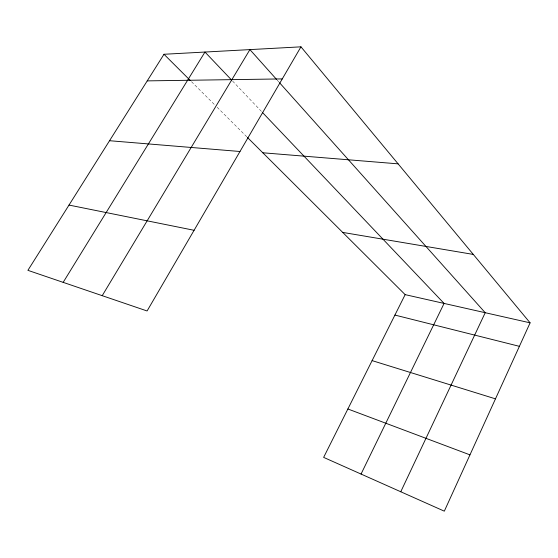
<?xml version="1.0" encoding="UTF-8"?>
<svg xmlns="http://www.w3.org/2000/svg" width="558" height="558" viewBox="0 0 558 558"><rect width="100%" height="100%" fill="white"/><g stroke="black" fill="none" stroke-linecap="round" stroke-linejoin="round"><path stroke-width="0.42" stroke-dasharray="2.79 2.09" d="M191.485 81.677L215.311 105.427M217.153 107.262L246.776 136.787M232.588 81.077L261.402 111.37M277.166 80.08L278.902 82.026"/><path stroke-width="0.84" d="M300.957 46.83L147.089 310.973L27.9 270.337L163.989 54.272L300.957 46.83L530.1 322.838L444.314 511.17L323.64 457.386L405.15 294.638L247.389 137.401M400.763 491.758L485.216 312.71L279.481 82.675M361.047 474.063L444.084 303.426L262.602 112.632M102.219 295.677L249.907 49.606L276.58 79.431M63.166 282.362L204.974 52.047L231.389 79.815M147.228 80.882L282.278 78.908M262.818 152.78L398.112 163.85M109.542 140.714L239.989 151.497M342.71 232.407L473.296 254.42M69.011 205.072L194.093 230.294M405.15 294.638L530.1 322.838M394.911 315.068L519.4 346.33M372.102 360.614L495.476 398.851M347.878 408.979L469.962 454.861M163.989 54.272L190.257 80.464"/></g></svg>
